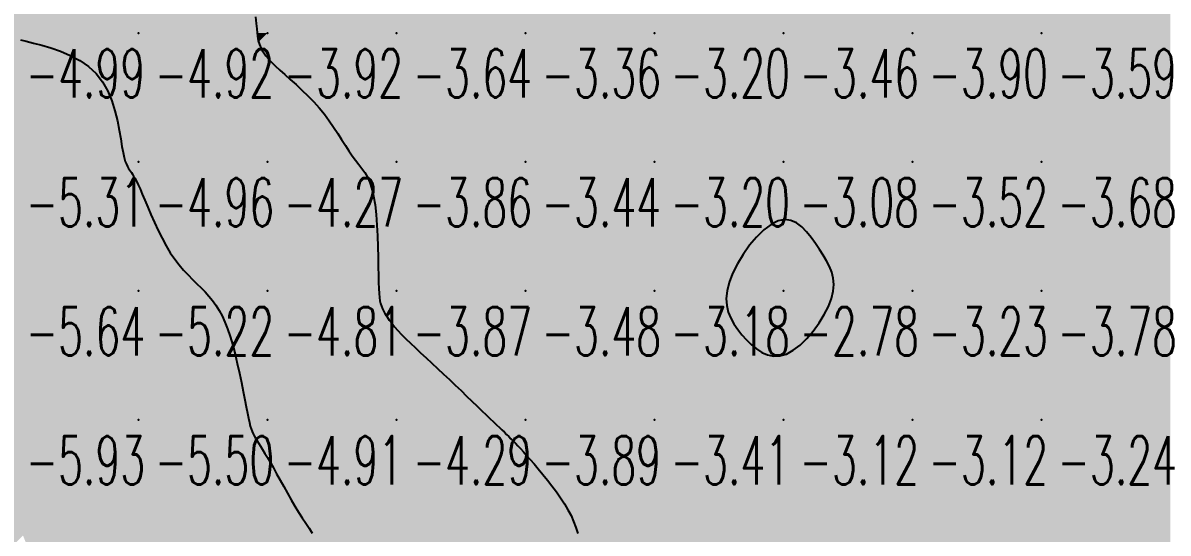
# Model space of a CAD drawing. Header units: millimetres. Extents: x 88261 to 90953, y 390274 to 392322.
# Drawn here: x 90121.3 to 90210.1, y 391468.5 to 391508 of the extents above; entities that cross this region are included whole.
import ezdxf
from ezdxf.enums import TextEntityAlignment as Align

# ---------------------------------------------------------------- set-up
doc = ezdxf.new("R2010")
doc.units = ezdxf.units.MM
doc.header["$LTSCALE"] = 25
for name, color, linetype in [('CN_03_00', 7, 'Continuous'), ('CN_04_00', 242, 'Continuous'), ('COTEAlt', 7, 'Continuous'), ('TN_COLORIAGE', 7, 'Continuous')]:
    doc.layers.add(name, color=color, linetype=linetype)
doc.styles.add('Simplex 1.0', font='Simplex.shx', dxfattribs={"width": 0.99, "height": 2.5})
doc.styles.get("Standard").update_dxf_attribs({"font": 'times.ttf'})

# ---------------------------------------------------------------- blocks, each defined once
blk = doc.blocks.new('COTE')
at = {"color": 0}
blk.add_point((0, 0), dxfattribs=at)
at = {"layer": 'COTEAlt'}
blk.add_attdef('ALT', text='', height=3.75, dxfattribs=at).set_placement((1.25, -1.25), align=Align.TOP_LEFT)

msp = doc.modelspace()

# ---------------------------------------------------------------- linework, layer by layer
at = {"layer": 'CN_03_00', "elevation": -4, "flags": 128}
msp.add_lwpolyline([(90139.298, 391508.482), (90139.355, 391507.977), (90139.401, 391507.572), (90139.437, 391507.252), (90139.469, 391507), (90139.499, 391506.801), (90139.53, 391506.639), (90139.567, 391506.498), (90139.611, 391506.362), (90139.667, 391506.217), (90139.74, 391506.058), (90139.835, 391505.884), (90139.959, 391505.691), (90140.116, 391505.477), (90140.313, 391505.24), (90140.554, 391504.977), (90140.846, 391504.686), (90141.192, 391504.365), (90141.582, 391504.015), (90142.006, 391503.639), (90142.453, 391503.239), (90142.913, 391502.816), (90143.373, 391502.372), (90143.823, 391501.91), (90144.252, 391501.432), (90144.651, 391500.94), (90145.021, 391500.441), (90145.366, 391499.943), (90145.688, 391499.453), (90145.991, 391498.978), (90146.279, 391498.526), (90146.553, 391498.103), (90146.818, 391497.719), (90147.076, 391497.374), (90147.325, 391497.056), (90147.562, 391496.743), (90147.785, 391496.417), (90147.989, 391496.059), (90148.174, 391495.648), (90148.335, 391495.166), (90148.47, 391494.593), (90148.577, 391493.917), (90148.659, 391493.159), (90148.719, 391492.347), (90148.763, 391491.508), (90148.792, 391490.671), (90148.812, 391489.863), (90148.825, 391489.112), (90148.837, 391488.447), (90148.849, 391487.887), (90148.866, 391487.426), (90148.888, 391487.047), (90148.917, 391486.736), (90148.957, 391486.476), (90149.008, 391486.254), (90149.073, 391486.053), (90149.154, 391485.858), (90149.252, 391485.657), (90149.371, 391485.445), (90149.513, 391485.221), (90149.679, 391484.983), (90149.872, 391484.73), (90150.095, 391484.461), (90150.35, 391484.173), (90150.639, 391483.865), (90150.963, 391483.537), (90151.32, 391483.189), (90151.704, 391482.823), (90152.112, 391482.442), (90152.538, 391482.047), (90152.979, 391481.64), (90153.43, 391481.223), (90153.886, 391480.798), (90154.344, 391480.368), (90154.799, 391479.936), (90155.245, 391479.509), (90155.678, 391479.092), (90156.094, 391478.691), (90156.488, 391478.31), (90156.855, 391477.954), (90157.191, 391477.63), (90157.492, 391477.342), (90157.762, 391477.085), (90158.004, 391476.855), (90158.223, 391476.648), (90158.422, 391476.458), (90158.608, 391476.282), (90158.782, 391476.114), (90158.951, 391475.95), (90159.118, 391475.784), (90159.287, 391475.613), (90159.464, 391475.43), (90159.651, 391475.232), (90159.854, 391475.012), (90160.077, 391474.766), (90160.325, 391474.489), (90160.601, 391474.175), (90160.907, 391473.822), (90161.239, 391473.434), (90161.586, 391473.018), (90161.941, 391472.579), (90162.296, 391472.125), (90162.641, 391471.66), (90162.968, 391471.193), (90163.27, 391470.728), (90163.538, 391470.271), (90163.774, 391469.817), (90163.979, 391469.363), (90164.154, 391468.901), (90164.302, 391468.427)], dxfattribs=at)
at = {"layer": 'CN_03_00', "elevation": -3, "flags": 128}
msp.add_lwpolyline([(90184.107, 391487.222), (90184.148, 391487.741), (90184.107, 391488.226), (90183.993, 391488.684), (90183.819, 391489.127), (90183.594, 391489.564), (90183.331, 391490.004), (90183.039, 391490.457), (90182.727, 391490.927), (90182.395, 391491.394), (90182.041, 391491.832), (90181.661, 391492.214), (90181.254, 391492.515), (90180.815, 391492.71), (90180.343, 391492.771), (90179.835, 391492.673), (90179.292, 391492.4), (90178.729, 391491.973), (90178.166, 391491.422), (90177.623, 391490.778), (90177.118, 391490.073), (90176.672, 391489.337), (90176.303, 391488.601), (90176.031, 391487.895), (90175.87, 391487.245), (90175.814, 391486.649), (90175.851, 391486.102), (90175.97, 391485.595), (90176.158, 391485.123), (90176.404, 391484.679), (90176.697, 391484.256), (90177.024, 391483.847), (90177.377, 391483.449), (90177.753, 391483.077), (90178.151, 391482.747), (90178.572, 391482.477), (90179.016, 391482.285), (90179.481, 391482.188), (90179.968, 391482.203), (90180.477, 391482.349), (90181.004, 391482.636), (90181.538, 391483.045), (90182.061, 391483.552), (90182.558, 391484.13), (90183.013, 391484.755), (90183.411, 391485.402), (90183.736, 391486.044), (90183.971, 391486.657), (90184.107, 391487.222)], close=True, dxfattribs=at)
at = {"layer": 'CN_04_00', "elevation": -5, "flags": 128}
msp.add_lwpolyline([(90121.091, 391506.708), (90121.535, 391506.596), (90122.092, 391506.459), (90122.741, 391506.291), (90123.454, 391506.081), (90124.2, 391505.82), (90124.953, 391505.499), (90125.682, 391505.11), (90126.36, 391504.643), (90126.957, 391504.089), (90127.451, 391503.445), (90127.85, 391502.731), (90128.165, 391501.974), (90128.411, 391501.199), (90128.6, 391500.432), (90128.745, 391499.7), (90128.859, 391499.028), (90128.956, 391498.444), (90129.047, 391497.965), (90129.133, 391497.585), (90129.217, 391497.288), (90129.298, 391497.059), (90129.377, 391496.883), (90129.455, 391496.747), (90129.532, 391496.634), (90129.61, 391496.53), (90129.689, 391496.422), (90129.771, 391496.299), (90129.861, 391496.151), (90129.962, 391495.972), (90130.076, 391495.75), (90130.207, 391495.478), (90130.358, 391495.146), (90130.533, 391494.746), (90130.733, 391494.272), (90130.957, 391493.737), (90131.205, 391493.159), (90131.472, 391492.553), (90131.759, 391491.937), (90132.061, 391491.327), (90132.378, 391490.741), (90132.707, 391490.194), (90133.046, 391489.701), (90133.391, 391489.256), (90133.74, 391488.852), (90134.088, 391488.48), (90134.433, 391488.134), (90134.77, 391487.804), (90135.096, 391487.483), (90135.407, 391487.163), (90135.701, 391486.836), (90135.978, 391486.495), (90136.239, 391486.13), (90136.486, 391485.736), (90136.72, 391485.303), (90136.942, 391484.826), (90137.152, 391484.294), (90137.353, 391483.702), (90137.546, 391483.047), (90137.729, 391482.342), (90137.901, 391481.61), (90138.063, 391480.871), (90138.213, 391480.144), (90138.35, 391479.45), (90138.474, 391478.809), (90138.583, 391478.242), (90138.678, 391477.764), (90138.761, 391477.367), (90138.835, 391477.039), (90138.906, 391476.767), (90138.975, 391476.539), (90139.047, 391476.342), (90139.125, 391476.165), (90139.213, 391475.993), (90139.313, 391475.816), (90139.428, 391475.627), (90139.558, 391475.421), (90139.704, 391475.193), (90139.866, 391474.936), (90140.046, 391474.645), (90140.244, 391474.316), (90140.461, 391473.942), (90140.697, 391473.52), (90140.951, 391473.06), (90141.218, 391472.571), (90141.495, 391472.065), (90141.78, 391471.552), (90142.069, 391471.043), (90142.36, 391470.549), (90142.649, 391470.08), (90142.933, 391469.644), (90143.207, 391469.234), (90143.468, 391468.838), (90143.712, 391468.445)], dxfattribs=at)
at = {"layer": 'TN_COLORIAGE', "color": 131}
for points in [[(90120.249, 391517.239, -4.561), (90120.249, 391507.239, -4.561), (90130.249, 391517.239, -4.561)], [(90120.249, 391507.239, -4.561), (90130.249, 391507.239, -4.561), (90130.249, 391517.239, -4.561)], [(90130.249, 391507.239, -4), (90138.466, 391515.456, -4), (90130.249, 391517.239, -4), (90137.635, 391517.239, -4)], [(90138.466, 391515.456, -4.915), (90139.459, 391507.239, -4.915), (90130.249, 391507.239, -4.915)], [(90120.249, 391506.845, -4.915), (90128.122, 391505.113, -4.915), (90120.249, 391507.239, -4.915), (90130.249, 391507.239, -4.915)], [(90129.003, 391497.239, -4.915), (90128.122, 391505.113, -4.915), (90130.249, 391497.239, -4.915), (90130.249, 391507.239, -4.915)], [(90130.249, 391497.239, -4), (90139.489, 391506.48, -4), (90130.249, 391507.239, -4), (90139.459, 391507.239, -4)], [(90130.249, 391497.239, -4), (90139.489, 391506.48, -4), (90140.249, 391497.239, -4), (90140.249, 391505.013, -4)], [(90144.594, 391501.585, -4.274), (90140.249, 391505.013, -4.274), (90140.249, 391497.239, -4.274)], [(90144.594, 391501.585, -4.274), (90146.884, 391497.239, -4.274), (90140.249, 391497.239, -4.274)], [(90129.003, 391497.239, -4.955), (90129.602, 391496.592, -4.955), (90130.249, 391497.239, -4.955)], [(90130.249, 391495.573, -4.955), (90129.602, 391496.592, -4.955), (90130.249, 391497.239, -4.955)], [(90130.249, 391495.573, -4.274), (90132.598, 391489.589, -4.274), (90130.249, 391497.239, -4.274), (90140.249, 391497.239, -4.274)], [(90135.6, 391487.239, -4.274), (90132.598, 391489.589, -4.274), (90140.249, 391487.239, -4.274), (90140.249, 391497.239, -4.274)], [(90140.249, 391487.239, -4), (90148.779, 391495.769, -4), (90140.249, 391497.239, -4), (90146.884, 391497.239, -4)], [(90148.779, 391495.769, -4.806), (90148.819, 391487.239, -4.806), (90140.249, 391487.239, -4.806)], [(90135.6, 391487.239, -4.806), (90137.443, 391484.434, -4.806), (90140.249, 391487.239, -4.806)], [(90138.746, 391477.239, -4.806), (90137.443, 391484.434, -4.806), (90140.249, 391477.239, -4.806), (90140.249, 391487.239, -4.806)], [(90140.249, 391477.239, -4), (90148.964, 391485.954, -4), (90140.249, 391487.239, -4), (90148.819, 391487.239, -4)], [(90140.249, 391477.239, -4), (90148.964, 391485.954, -4), (90150.249, 391477.239, -4), (90150.249, 391484.093, -4)], [(90153.874, 391480.864, -4.293), (90150.249, 391484.093, -4.293), (90150.249, 391477.239, -4.293)], [(90153.874, 391480.864, -4.293), (90157.576, 391477.239, -4.293), (90150.249, 391477.239, -4.293)], [(90138.746, 391477.239, -4.912), (90139.07, 391476.061, -4.912), (90140.249, 391477.239, -4.912)], [(90140.249, 391474.474, -4.912), (90139.07, 391476.061, -4.912), (90140.249, 391477.239, -4.912)], [(90140.249, 391474.474, -4.293), (90142.701, 391469.692, -4.293), (90140.249, 391477.239, -4.293), (90150.249, 391477.239, -4.293)], [(90144.84, 391467.239, -4.293), (90142.701, 391469.692, -4.293), (90150.249, 391467.239, -4.293), (90150.249, 391477.239, -4.293)], [(90150.249, 391467.239, -4), (90158.97, 391475.961, -4), (90150.249, 391477.239, -4), (90157.576, 391477.239, -4)], [(90150.249, 391467.239, -4), (90158.97, 391475.961, -4), (90160.249, 391467.239, -4), (90160.249, 391474.615, -4)], [(90163.638, 391470.628, -4.3), (90160.249, 391474.615, -4.3), (90160.249, 391467.239, -4.3)], [(90163.638, 391470.628, -4.3), (90164.818, 391467.239, -4.3), (90160.249, 391467.239, -4.3)]]:
    msp.add_solid(points, dxfattribs=at)
at = {"layer": 'TN_COLORIAGE', "color": 121}
for points in [[(90139.459, 391507.239, -3.801), (90138.466, 391515.456, -3.801), (90140.249, 391507.239, -3.801), (90140.249, 391517.239, -3.801)], [(90140.249, 391517.239, -3.384), (90140.249, 391507.239, -3.384), (90150.249, 391517.239, -3.384)], [(90140.249, 391507.239, -3.384), (90150.249, 391507.239, -3.384), (90150.249, 391517.239, -3.384)], [(90150.249, 391507.239, -3.196), (90160.249, 391507.239, -3.196), (90160.249, 391517.239, -3.196)], [(90150.249, 391517.239, -3.196), (90150.249, 391507.239, -3.196), (90160.249, 391517.239, -3.196)], [(90160.249, 391507.239, -3.378), (90170.249, 391507.239, -3.378), (90170.249, 391517.239, -3.378)], [(90160.249, 391517.239, -3.378), (90160.249, 391507.239, -3.378), (90170.249, 391517.239, -3.378)], [(90179.872, 391517.239, -3.199), (90179.953, 391516.944, -3.199), (90170.249, 391517.239, -3.199), (90170.249, 391507.239, -3.199)], [(90180.249, 391516.81, -3.199), (90179.953, 391516.944, -3.199), (90180.249, 391507.239, -3.199), (90170.249, 391507.239, -3.199)], [(90180.249, 391516.81, -3.457), (90185.194, 391512.185, -3.457), (90180.249, 391507.239, -3.457)], [(90190.249, 391507.239, -3.98), (90200.249, 391507.239, -3.98), (90200.249, 391517.239, -3.98)], [(90199.895, 391517.239, -3.897), (90190.249, 391508.808, -3.897), (90200.249, 391517.239, -3.897), (90190.249, 391507.239, -3.897)], [(90200.249, 391507.239, -3.957), (90210.249, 391507.239, -3.957), (90210.249, 391517.239, -3.957)], [(90200.249, 391517.239, -3.957), (90200.249, 391507.239, -3.957), (90210.249, 391517.239, -3.957)], [(90190.249, 391508.808, -3.457), (90185.194, 391512.185, -3.457), (90190.249, 391507.239, -3.457), (90180.249, 391507.239, -3.457)], [(90139.459, 391507.239, -3.921), (90139.489, 391506.48, -3.921), (90140.249, 391507.239, -3.921)], [(90140.249, 391505.013, -3.921), (90139.489, 391506.48, -3.921), (90140.249, 391507.239, -3.921)], [(90140.249, 391505.013, -3.643), (90144.594, 391501.585, -3.643), (90140.249, 391507.239, -3.643), (90150.249, 391507.239, -3.643)], [(90146.884, 391497.239, -3.643), (90144.594, 391501.585, -3.643), (90150.249, 391497.239, -3.643), (90150.249, 391507.239, -3.643)], [(90150.249, 391497.239, -3.356), (90160.249, 391497.239, -3.356), (90160.249, 391507.239, -3.356)], [(90150.249, 391507.239, -3.356), (90150.249, 391497.239, -3.356), (90160.249, 391507.239, -3.356)], [(90160.249, 391497.239, -3.199), (90170.249, 391497.239, -3.199), (90170.249, 391507.239, -3.199)], [(90160.249, 391507.239, -3.199), (90160.249, 391497.239, -3.199), (90170.249, 391507.239, -3.199)], [(90170.249, 391497.239, -3.457), (90180.249, 391497.239, -3.457), (90180.249, 391507.239, -3.457)], [(90170.249, 391507.239, -3.457), (90170.249, 391497.239, -3.457), (90180.249, 391507.239, -3.457)], [(90180.249, 391497.239, -3.897), (90190.249, 391497.239, -3.897), (90190.249, 391507.239, -3.897)], [(90180.249, 391507.239, -3.897), (90180.249, 391497.239, -3.897), (90190.249, 391507.239, -3.897)], [(90190.249, 391497.239, -3.595), (90200.249, 391497.239, -3.595), (90200.249, 391507.239, -3.595)], [(90190.249, 391507.239, -3.595), (90190.249, 391497.239, -3.595), (90200.249, 391507.239, -3.595)], [(90200.249, 391497.239, -3.314), (90210.249, 391497.239, -3.314), (90210.249, 391507.239, -3.314)], [(90200.249, 391507.239, -3.314), (90200.249, 391497.239, -3.314), (90210.249, 391507.239, -3.314)], [(90146.884, 391497.239, -3.861), (90148.779, 391495.769, -3.861), (90150.249, 391497.239, -3.861)], [(90148.819, 391487.239, -3.861), (90148.779, 391495.769, -3.861), (90150.249, 391487.239, -3.861), (90150.249, 391497.239, -3.861)], [(90150.249, 391487.239, -3.437), (90160.249, 391487.239, -3.437), (90160.249, 391497.239, -3.437)], [(90150.249, 391497.239, -3.437), (90150.249, 391487.239, -3.437), (90160.249, 391497.239, -3.437)], [(90160.249, 391487.239, -3.204), (90170.249, 391487.239, -3.204), (90170.249, 391497.239, -3.204)], [(90160.249, 391497.239, -3.204), (90160.249, 391487.239, -3.204), (90170.249, 391497.239, -3.204)], [(90170.249, 391487.239, -3), (90174.79, 391487.239, -3), (90180.249, 391497.239, -3), (90180.249, 391494.646, -3)], [(90170.249, 391497.239, -3.077), (90170.249, 391487.239, -3.077), (90180.249, 391497.239, -3.077)], [(90190.249, 391497.239, -3), (90183.224, 391490.214, -3), (90180.249, 391497.239, -3), (90180.249, 391494.646, -3)], [(90190.249, 391497.239, -3), (90183.224, 391490.214, -3), (90190.249, 391487.239, -3), (90185.089, 391487.239, -3)], [(90190.249, 391487.239, -3.68), (90200.249, 391487.239, -3.68), (90200.249, 391497.239, -3.68)], [(90190.249, 391497.239, -3.68), (90190.249, 391487.239, -3.68), (90200.249, 391497.239, -3.68)], [(90200.249, 391487.239, -3.536), (90210.249, 391487.239, -3.536), (90210.249, 391497.239, -3.536)], [(90200.249, 391497.239, -3.536), (90200.249, 391487.239, -3.536), (90210.249, 391497.239, -3.536)], [(90148.819, 391487.239, -3.865), (90148.964, 391485.954, -3.865), (90150.249, 391487.239, -3.865)], [(90150.249, 391484.093, -3.865), (90148.964, 391485.954, -3.865), (90150.249, 391487.239, -3.865)], [(90150.249, 391484.093, -3.485), (90153.874, 391480.864, -3.485), (90150.249, 391487.239, -3.485), (90160.249, 391487.239, -3.485)], [(90157.576, 391477.239, -3.485), (90153.874, 391480.864, -3.485), (90160.249, 391477.239, -3.485), (90160.249, 391487.239, -3.485)], [(90160.249, 391477.239, -3.183), (90170.249, 391477.239, -3.183), (90170.249, 391487.239, -3.183)], [(90160.249, 391487.239, -3.183), (90160.249, 391477.239, -3.183), (90170.249, 391487.239, -3.183)], [(90170.249, 391477.239, -3), (90176.777, 391483.768, -3), (90170.249, 391487.239, -3), (90174.79, 391487.239, -3)], [(90180.249, 391477.239, -3.235), (90190.249, 391477.239, -3.235), (90190.249, 391487.239, -3.235)], [(90190.249, 391487.239, -3), (90185.089, 391487.239, -3), (90180.249, 391477.239, -3), (90180.249, 391480.772, -3)], [(90190.249, 391477.239, -3.783), (90200.249, 391477.239, -3.783), (90200.249, 391487.239, -3.783)], [(90190.249, 391487.239, -3.783), (90190.249, 391477.239, -3.783), (90200.249, 391487.239, -3.783)], [(90200.249, 391477.239, -3.681), (90210.249, 391477.239, -3.681), (90210.249, 391487.239, -3.681)], [(90200.249, 391487.239, -3.681), (90200.249, 391477.239, -3.681), (90210.249, 391487.239, -3.681)], [(90170.249, 391477.239, -3), (90176.777, 391483.768, -3), (90180.249, 391477.239, -3), (90180.249, 391480.772, -3)], [(90157.576, 391477.239, -3.893), (90158.97, 391475.961, -3.893), (90160.249, 391477.239, -3.893)], [(90160.249, 391474.615, -3.893), (90158.97, 391475.961, -3.893), (90160.249, 391477.239, -3.893)], [(90160.249, 391474.615, -3.414), (90163.638, 391470.628, -3.414), (90160.249, 391477.239, -3.414), (90170.249, 391477.239, -3.414)], [(90164.818, 391467.239, -3.414), (90163.638, 391470.628, -3.414), (90170.249, 391467.239, -3.414), (90170.249, 391477.239, -3.414)], [(90170.249, 391467.239, -3.12), (90180.249, 391467.239, -3.12), (90180.249, 391477.239, -3.12)], [(90170.249, 391477.239, -3.12), (90170.249, 391467.239, -3.12), (90180.249, 391477.239, -3.12)], [(90180.249, 391467.239, -3.118), (90190.249, 391467.239, -3.118), (90190.249, 391477.239, -3.118)], [(90180.249, 391477.239, -3.118), (90180.249, 391467.239, -3.118), (90190.249, 391477.239, -3.118)], [(90190.249, 391467.239, -3.243), (90200.249, 391467.239, -3.243), (90200.249, 391477.239, -3.243)], [(90190.249, 391477.239, -3.243), (90190.249, 391467.239, -3.243), (90200.249, 391477.239, -3.243)], [(90200.249, 391467.239, -3.26), (90210.249, 391467.239, -3.26), (90210.249, 391477.239, -3.26)], [(90200.249, 391477.239, -3.26), (90200.249, 391467.239, -3.26), (90210.249, 391477.239, -3.26)]]:
    msp.add_solid(points, dxfattribs=at)
at = {"layer": 'TN_COLORIAGE', "color": 141}
for points in [[(90128.122, 391505.113, -5.313), (90120.249, 391506.845, -5.313), (90120.249, 391497.239, -5.313)], [(90128.122, 391505.113, -5.313), (90129.003, 391497.239, -5.313), (90120.249, 391497.239, -5.313)], [(90120.249, 391487.239, -5), (90129.602, 391496.592, -5), (90120.249, 391497.239, -5), (90129.003, 391497.239, -5)], [(90120.249, 391487.239, -5), (90129.602, 391496.592, -5), (90130.249, 391487.239, -5), (90130.249, 391495.573, -5)], [(90132.598, 391489.589, -5.223), (90130.249, 391495.573, -5.223), (90130.249, 391487.239, -5.223)], [(90132.598, 391489.589, -5.223), (90135.6, 391487.239, -5.223), (90130.249, 391487.239, -5.223)], [(90120.249, 391487.239, -5.223), (90120.249, 391477.239, -5.223), (90130.249, 391487.239, -5.223)], [(90120.249, 391477.239, -5.223), (90130.249, 391477.239, -5.223), (90130.249, 391487.239, -5.223)], [(90130.249, 391477.239, -5), (90137.443, 391484.434, -5), (90130.249, 391487.239, -5), (90135.6, 391487.239, -5)], [(90137.443, 391484.434, -5.497), (90138.746, 391477.239, -5.497), (90130.249, 391477.239, -5.497)], [(90120.249, 391471.667, -5.497), (90121.285, 391468.275, -5.497), (90120.249, 391477.239, -5.497), (90130.249, 391477.239, -5.497)], [(90121.699, 391467.239, -5.497), (90121.285, 391468.275, -5.497), (90130.249, 391467.239, -5.497), (90130.249, 391477.239, -5.497)], [(90130.249, 391467.239, -5), (90139.07, 391476.061, -5), (90130.249, 391477.239, -5), (90138.746, 391477.239, -5)], [(90130.249, 391467.239, -5), (90139.07, 391476.061, -5), (90140.249, 391467.239, -5), (90140.249, 391474.474, -5)], [(90142.701, 391469.692, -5.23), (90140.249, 391474.474, -5.23), (90140.249, 391467.239, -5.23)], [(90142.701, 391469.692, -5.23), (90144.84, 391467.239, -5.23), (90140.249, 391467.239, -5.23)]]:
    msp.add_solid(points, dxfattribs=at)
at = {"layer": 'TN_COLORIAGE', "color": 111}
for points in [[(90180.249, 391494.646, -2.78), (90174.79, 391487.239, -2.78), (90180.249, 391487.239, -2.78)], [(90180.249, 391494.646, -2.78), (90183.224, 391490.214, -2.78), (90180.249, 391487.239, -2.78)], [(90185.089, 391487.239, -2.78), (90183.224, 391490.214, -2.78), (90180.249, 391487.239, -2.78)], [(90174.79, 391487.239, -2.78), (90176.777, 391483.768, -2.78), (90180.249, 391487.239, -2.78)], [(90180.249, 391480.772, -2.78), (90176.777, 391483.768, -2.78), (90180.249, 391487.239, -2.78)], [(90180.249, 391480.772, -2.78), (90185.089, 391487.239, -2.78), (90180.249, 391487.239, -2.78)]]:
    msp.add_solid(points, dxfattribs=at)
at = {"layer": 'TN_COLORIAGE', "color": 151}
msp.add_solid([(90121.285, 391468.275, -6.058), (90120.249, 391471.667, -6.058), (90120.249, 391467.239, -6.058)], dxfattribs=at)

# ---------------------------------------------------------------- block references
at = {"layer": 'COTEAlt'}
ref = msp.add_blockref('COTE', (90120.249, 391507.239), dxfattribs=at)
ref.add_attrib('ALT', '-4.99', dxfattribs={"height": 3.75, "style": 'Simplex 1.0', "width": 0.6}).set_placement((90121.499, 391505.989), align=Align.TOP_LEFT)
ref = msp.add_blockref('COTE', (90130.249, 391507.239), dxfattribs=at)
ref.add_attrib('ALT', '-4.92', dxfattribs={"height": 3.75, "style": 'Simplex 1.0', "width": 0.6}).set_placement((90131.499, 391505.989), align=Align.TOP_LEFT)
ref = msp.add_blockref('COTE', (90140.249, 391507.239), dxfattribs=at)
ref.add_attrib('ALT', '-3.92', dxfattribs={"height": 3.75, "style": 'Simplex 1.0', "width": 0.6}).set_placement((90141.499, 391505.989), align=Align.TOP_LEFT)
ref = msp.add_blockref('COTE', (90150.249, 391507.239), dxfattribs=at)
ref.add_attrib('ALT', '-3.64', dxfattribs={"height": 3.75, "style": 'Simplex 1.0', "width": 0.6}).set_placement((90151.499, 391505.989), align=Align.TOP_LEFT)
ref = msp.add_blockref('COTE', (90160.249, 391507.239), dxfattribs=at)
ref.add_attrib('ALT', '-3.36', dxfattribs={"height": 3.75, "style": 'Simplex 1.0', "width": 0.6}).set_placement((90161.499, 391505.989), align=Align.TOP_LEFT)
ref = msp.add_blockref('COTE', (90170.249, 391507.239), dxfattribs=at)
ref.add_attrib('ALT', '-3.20', dxfattribs={"height": 3.75, "style": 'Simplex 1.0', "width": 0.6}).set_placement((90171.499, 391505.989), align=Align.TOP_LEFT)
ref = msp.add_blockref('COTE', (90180.249, 391507.239), dxfattribs=at)
ref.add_attrib('ALT', '-3.46', dxfattribs={"height": 3.75, "style": 'Simplex 1.0', "width": 0.6}).set_placement((90181.499, 391505.989), align=Align.TOP_LEFT)
ref = msp.add_blockref('COTE', (90190.249, 391507.239), dxfattribs=at)
ref.add_attrib('ALT', '-3.90', dxfattribs={"height": 3.75, "style": 'Simplex 1.0', "width": 0.6}).set_placement((90191.499, 391505.989), align=Align.TOP_LEFT)
ref = msp.add_blockref('COTE', (90200.249, 391507.239), dxfattribs=at)
ref.add_attrib('ALT', '-3.59', dxfattribs={"height": 3.75, "style": 'Simplex 1.0', "width": 0.6}).set_placement((90201.499, 391505.989), align=Align.TOP_LEFT)
ref = msp.add_blockref('COTE', (90120.249, 391497.239), dxfattribs=at)
ref.add_attrib('ALT', '-5.31', dxfattribs={"height": 3.75, "style": 'Simplex 1.0', "width": 0.6}).set_placement((90121.499, 391495.989), align=Align.TOP_LEFT)
ref = msp.add_blockref('COTE', (90130.249, 391497.239), dxfattribs=at)
ref.add_attrib('ALT', '-4.96', dxfattribs={"height": 3.75, "style": 'Simplex 1.0', "width": 0.6}).set_placement((90131.499, 391495.989), align=Align.TOP_LEFT)
ref = msp.add_blockref('COTE', (90140.249, 391497.239), dxfattribs=at)
ref.add_attrib('ALT', '-4.27', dxfattribs={"height": 3.75, "style": 'Simplex 1.0', "width": 0.6}).set_placement((90141.499, 391495.989), align=Align.TOP_LEFT)
ref = msp.add_blockref('COTE', (90150.249, 391497.239), dxfattribs=at)
ref.add_attrib('ALT', '-3.86', dxfattribs={"height": 3.75, "style": 'Simplex 1.0', "width": 0.6}).set_placement((90151.499, 391495.989), align=Align.TOP_LEFT)
ref = msp.add_blockref('COTE', (90160.249, 391497.239), dxfattribs=at)
ref.add_attrib('ALT', '-3.44', dxfattribs={"height": 3.75, "style": 'Simplex 1.0', "width": 0.6}).set_placement((90161.499, 391495.989), align=Align.TOP_LEFT)
ref = msp.add_blockref('COTE', (90170.249, 391497.239), dxfattribs=at)
ref.add_attrib('ALT', '-3.20', dxfattribs={"height": 3.75, "style": 'Simplex 1.0', "width": 0.6}).set_placement((90171.499, 391495.989), align=Align.TOP_LEFT)
ref = msp.add_blockref('COTE', (90180.249, 391497.239), dxfattribs=at)
ref.add_attrib('ALT', '-3.08', dxfattribs={"height": 3.75, "style": 'Simplex 1.0', "width": 0.6}).set_placement((90181.499, 391495.989), align=Align.TOP_LEFT)
ref = msp.add_blockref('COTE', (90190.249, 391497.239), dxfattribs=at)
ref.add_attrib('ALT', '-3.52', dxfattribs={"height": 3.75, "style": 'Simplex 1.0', "width": 0.6}).set_placement((90191.499, 391495.989), align=Align.TOP_LEFT)
ref = msp.add_blockref('COTE', (90200.249, 391497.239), dxfattribs=at)
ref.add_attrib('ALT', '-3.68', dxfattribs={"height": 3.75, "style": 'Simplex 1.0', "width": 0.6}).set_placement((90201.499, 391495.989), align=Align.TOP_LEFT)
ref = msp.add_blockref('COTE', (90120.249, 391487.239), dxfattribs=at)
ref.add_attrib('ALT', '-5.64', dxfattribs={"height": 3.75, "style": 'Simplex 1.0', "width": 0.6}).set_placement((90121.499, 391485.989), align=Align.TOP_LEFT)
ref = msp.add_blockref('COTE', (90130.249, 391487.239), dxfattribs=at)
ref.add_attrib('ALT', '-5.22', dxfattribs={"height": 3.75, "style": 'Simplex 1.0', "width": 0.6}).set_placement((90131.499, 391485.989), align=Align.TOP_LEFT)
ref = msp.add_blockref('COTE', (90140.249, 391487.239), dxfattribs=at)
ref.add_attrib('ALT', '-4.81', dxfattribs={"height": 3.75, "style": 'Simplex 1.0', "width": 0.6}).set_placement((90141.499, 391485.989), align=Align.TOP_LEFT)
ref = msp.add_blockref('COTE', (90150.249, 391487.239), dxfattribs=at)
ref.add_attrib('ALT', '-3.87', dxfattribs={"height": 3.75, "style": 'Simplex 1.0', "width": 0.6}).set_placement((90151.499, 391485.989), align=Align.TOP_LEFT)
ref = msp.add_blockref('COTE', (90160.249, 391487.239), dxfattribs=at)
ref.add_attrib('ALT', '-3.48', dxfattribs={"height": 3.75, "style": 'Simplex 1.0', "width": 0.6}).set_placement((90161.499, 391485.989), align=Align.TOP_LEFT)
ref = msp.add_blockref('COTE', (90170.249, 391487.239), dxfattribs=at)
ref.add_attrib('ALT', '-3.18', dxfattribs={"height": 3.75, "style": 'Simplex 1.0', "width": 0.6}).set_placement((90171.499, 391485.989), align=Align.TOP_LEFT)
ref = msp.add_blockref('COTE', (90180.249, 391487.239), dxfattribs=at)
ref.add_attrib('ALT', '-2.78', dxfattribs={"height": 3.75, "style": 'Simplex 1.0', "width": 0.6}).set_placement((90181.499, 391485.989), align=Align.TOP_LEFT)
ref = msp.add_blockref('COTE', (90190.249, 391487.239), dxfattribs=at)
ref.add_attrib('ALT', '-3.23', dxfattribs={"height": 3.75, "style": 'Simplex 1.0', "width": 0.6}).set_placement((90191.499, 391485.989), align=Align.TOP_LEFT)
ref = msp.add_blockref('COTE', (90200.249, 391487.239), dxfattribs=at)
ref.add_attrib('ALT', '-3.78', dxfattribs={"height": 3.75, "style": 'Simplex 1.0', "width": 0.6}).set_placement((90201.499, 391485.989), align=Align.TOP_LEFT)
ref = msp.add_blockref('COTE', (90120.249, 391477.239), dxfattribs=at)
ref.add_attrib('ALT', '-5.93', dxfattribs={"height": 3.75, "style": 'Simplex 1.0', "width": 0.6}).set_placement((90121.499, 391475.989), align=Align.TOP_LEFT)
ref = msp.add_blockref('COTE', (90130.249, 391477.239), dxfattribs=at)
ref.add_attrib('ALT', '-5.50', dxfattribs={"height": 3.75, "style": 'Simplex 1.0', "width": 0.6}).set_placement((90131.499, 391475.989), align=Align.TOP_LEFT)
ref = msp.add_blockref('COTE', (90140.249, 391477.239), dxfattribs=at)
ref.add_attrib('ALT', '-4.91', dxfattribs={"height": 3.75, "style": 'Simplex 1.0', "width": 0.6}).set_placement((90141.499, 391475.989), align=Align.TOP_LEFT)
ref = msp.add_blockref('COTE', (90150.249, 391477.239), dxfattribs=at)
ref.add_attrib('ALT', '-4.29', dxfattribs={"height": 3.75, "style": 'Simplex 1.0', "width": 0.6}).set_placement((90151.499, 391475.989), align=Align.TOP_LEFT)
ref = msp.add_blockref('COTE', (90160.249, 391477.239), dxfattribs=at)
ref.add_attrib('ALT', '-3.89', dxfattribs={"height": 3.75, "style": 'Simplex 1.0', "width": 0.6}).set_placement((90161.499, 391475.989), align=Align.TOP_LEFT)
ref = msp.add_blockref('COTE', (90170.249, 391477.239), dxfattribs=at)
ref.add_attrib('ALT', '-3.41', dxfattribs={"height": 3.75, "style": 'Simplex 1.0', "width": 0.6}).set_placement((90171.499, 391475.989), align=Align.TOP_LEFT)
ref = msp.add_blockref('COTE', (90180.249, 391477.239), dxfattribs=at)
ref.add_attrib('ALT', '-3.12', dxfattribs={"height": 3.75, "style": 'Simplex 1.0', "width": 0.6}).set_placement((90181.499, 391475.989), align=Align.TOP_LEFT)
ref = msp.add_blockref('COTE', (90190.249, 391477.239), dxfattribs=at)
ref.add_attrib('ALT', '-3.12', dxfattribs={"height": 3.75, "style": 'Simplex 1.0', "width": 0.6}).set_placement((90191.499, 391475.989), align=Align.TOP_LEFT)
ref = msp.add_blockref('COTE', (90200.249, 391477.239), dxfattribs=at)
ref.add_attrib('ALT', '-3.24', dxfattribs={"height": 3.75, "style": 'Simplex 1.0', "width": 0.6}).set_placement((90201.499, 391475.989), align=Align.TOP_LEFT)

doc.saveas('drawing.dxf')
